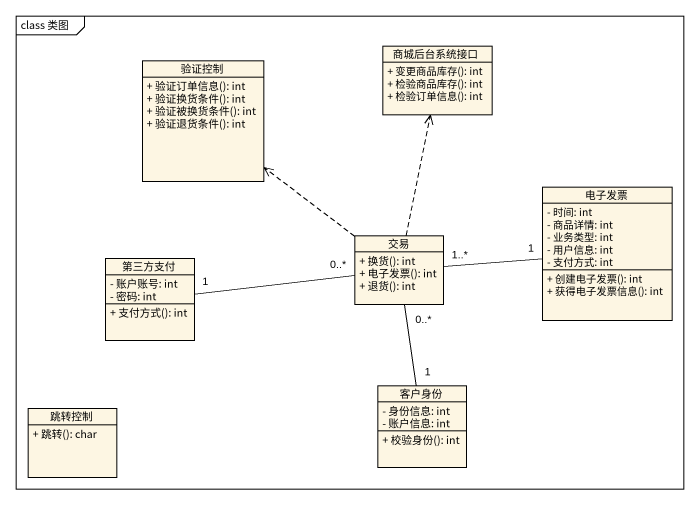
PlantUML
@startuml
mainframe class 类图
hide circle
hide empty members
skinparam classAttributeIconSize 0
class 商城后台系统接口 {
  + 变更商品库存(): int
  + 检验商品库存(): int
  + 检验订单信息(): int
}
class 验证控制 {
  + 验证订单信息(): int
  + 验证换货条件(): int
  + 验证被换货条件(): int
  + 验证退货条件(): int
}
class 电子发票 {
  - 时间: int
  - 商品详情: int
  - 业务类型: int
  - 用户信息: int
  - 支付方式: int
  + 创建电子发票(): int
  + 获得电子发票信息(): int
}
class 交易 {
  + 换货(): int
  + 电子发票(): int
  + 退货(): int
}
class 第三方支付 {
  - 账户账号: int
  - 密码: int
  + 支付方式(): int
}
class 跳转控制 {
  + 跳转(): char
}
class 客户身份 {
  - 身份信息: int
  - 账户信息: int
  + 校验身份(): int
}
交易 .up.> 商城后台系统接口
交易 .up.> 验证控制
交易 "1..*" -right- "1" 电子发票
交易 "0..*" -left- "1" 第三方支付
客户身份 "1" -up- "0..*" 交易
@enduml
